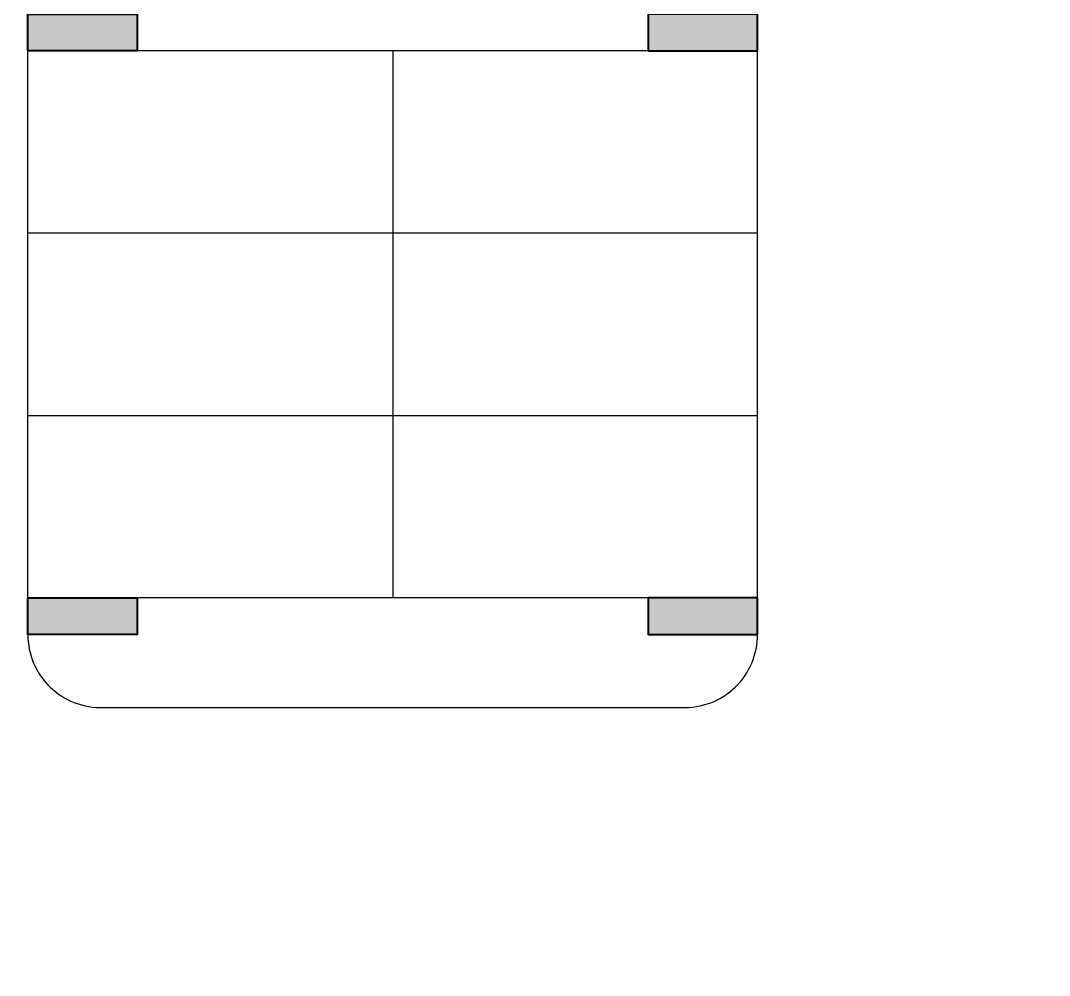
# Model space of a CAD drawing. Header units: millimetres. Extents: x -629 to 509, y -240 to 968.
# Drawn here: x 163.96 to 178.07, y 69.24 to 82.33 of the extents above; entities that cross this region are included whole.
import ezdxf

# ---------------------------------------------------------------- set-up
doc = ezdxf.new("R2010")
doc.units = ezdxf.units.MM
doc.layers.add('-parquead', color=253, linetype='Continuous')
doc.layers.add('HACHTCOLUMNA', color=252, linetype='Continuous')
doc.layers.add('Estructura', color=250, linetype='Continuous', lineweight=40)
doc.layers.add('Vidrio', color=254, linetype='Continuous', lineweight=30)

# ---------------------------------------------------------------- blocks, each defined once
blk = doc.blocks.new('estructura etapa 3')
at = {"layer": 'HACHTCOLUMNA', "transparency": 33554687}
h = blk.add_hatch(color=256, dxfattribs=at)
h.paths.add_polyline_path([(-91.651, -6658.124), (-91.651, -6657.624), (-92.35, -6657.624), (-92.35, -6658.124)])
h.paths.add_polyline_path([(-49.354, -6658.124), (-49.354, -6657.624), (-50.055, -6657.624), (-50.055, -6658.124)])
h.paths.add_polyline_path([(-56.053, -6658.124), (-56.053, -6657.624), (-56.753, -6657.624), (-56.753, -6658.124)])
h.paths.add_polyline_path([(-76.45, -6659.124), (-76.95, -6659.124), (-76.95, -6657.624), (-76.45, -6657.624)])
h.paths.add_polyline_path([(-83.95, -6659.124), (-84.45, -6659.124), (-84.45, -6657.624), (-83.95, -6657.624)])
h.paths.add_polyline_path([(-60.452, -6659.124), (-60.952, -6659.124), (-60.952, -6657.624), (-60.452, -6657.624)])
h.paths.add_polyline_path([(-67.95, -6659.124), (-68.45, -6659.124), (-68.45, -6657.624), (-67.95, -6657.624)])
h.paths.add_polyline_path([(-91.85, -6668.199), (-91.851, -6667.599), (-92.35, -6667.599), (-92.349, -6668.199)])
h.paths.add_polyline_path([(-49.354, -6668.199), (-49.354, -6667.599), (-49.854, -6667.599), (-49.854, -6668.199)])
h.paths.add_polyline_path([(-56.154, -6668.149), (-56.154, -6667.649), (-56.854, -6667.649), (-56.854, -6668.149)])
h.paths.add_polyline_path([(-59.952, -6667.649), (-59.952, -6668.149), (-61.452, -6668.149), (-61.452, -6667.649)])
h.paths.add_polyline_path([(-75.95, -6667.649), (-75.95, -6668.149), (-77.45, -6668.149), (-77.45, -6667.649)])
h.paths.add_polyline_path([(-68.95, -6667.649), (-68.95, -6668.149), (-67.45, -6668.149), (-67.45, -6667.649)])
h.paths.add_polyline_path([(-84.95, -6667.649), (-84.95, -6668.149), (-83.45, -6668.149), (-83.45, -6667.649)])
h.paths.add_polyline_path([(-91.85, -6676.199), (-91.85, -6675.599), (-92.349, -6675.599), (-92.349, -6676.199)])
h.paths.add_polyline_path([(-49.354, -6676.199), (-49.354, -6675.599), (-49.854, -6675.599), (-49.854, -6676.199)])
h.paths.add_polyline_path([(-56.154, -6676.149), (-56.154, -6675.649), (-56.754, -6675.649), (-56.754, -6676.149)])
h.paths.add_polyline_path([(-59.952, -6675.649), (-59.952, -6676.149), (-61.452, -6676.149), (-61.452, -6675.649)])
h.paths.add_polyline_path([(-75.95, -6675.649), (-75.95, -6676.149), (-77.45, -6676.149), (-77.45, -6675.649)])
h.paths.add_polyline_path([(-68.95, -6675.649), (-68.95, -6676.149), (-67.45, -6676.149), (-67.45, -6675.649)])
h.paths.add_polyline_path([(-84.95, -6675.649), (-84.95, -6676.149), (-83.45, -6676.149), (-83.45, -6675.649)])
h.paths.add_polyline_path([(-91.847, -6686.299), (-91.851, -6685.699), (-92.35, -6685.699), (-92.346, -6686.299)])
h.paths.add_polyline_path([(-49.354, -6686.299), (-49.354, -6685.699), (-49.854, -6685.699), (-49.854, -6686.299)])
h.paths.add_polyline_path([(-56.154, -6686.249), (-56.154, -6685.749), (-56.754, -6685.749), (-56.754, -6686.249)])
h.paths.add_polyline_path([(-59.952, -6685.749), (-59.952, -6686.249), (-61.452, -6686.249), (-61.452, -6685.749)])
h.paths.add_polyline_path([(-75.95, -6685.749), (-75.95, -6686.249), (-77.45, -6686.249), (-77.45, -6685.749)])
h.paths.add_polyline_path([(-68.95, -6685.749), (-68.95, -6686.249), (-67.45, -6686.249), (-67.45, -6685.749)])
h.paths.add_polyline_path([(-84.95, -6685.749), (-84.95, -6686.249), (-83.45, -6686.249), (-83.45, -6685.749)])
h.paths.add_polyline_path([(-49.353, -6694.294), (-49.354, -6693.699), (-49.855, -6693.699), (-49.854, -6694.294)])
h.paths.add_polyline_path([(-56.054, -6694.249), (-56.054, -6693.749), (-56.753, -6693.749), (-56.753, -6694.249)])
h.paths.add_polyline_path([(-91.651, -6694.249), (-91.651, -6693.749), (-92.35, -6693.749), (-92.35, -6694.249)])
h.paths.add_polyline_path([(-59.952, -6693.749), (-59.952, -6694.249), (-61.452, -6694.249), (-61.452, -6693.749)])
h.paths.add_polyline_path([(-75.95, -6693.749), (-75.95, -6694.249), (-77.45, -6694.249), (-77.45, -6693.749)])
h.paths.add_polyline_path([(-68.95, -6693.749), (-68.95, -6694.249), (-67.45, -6694.249), (-67.45, -6693.749)])
h.paths.add_polyline_path([(-84.95, -6693.749), (-84.95, -6694.249), (-83.45, -6694.249), (-83.45, -6693.749)])
h.paths.add_polyline_path([(-49.359, -6703.974), (-49.359, -6703.374), (-49.859, -6703.374), (-49.859, -6703.974)])
h.paths.add_polyline_path([(-56.054, -6703.924), (-56.054, -6703.424), (-56.753, -6703.424), (-56.753, -6703.924)])
h.paths.add_polyline_path([(-67.95, -6704.924), (-67.95, -6703.424), (-68.45, -6703.424), (-68.45, -6704.924)])
h.paths.add_polyline_path([(-91.651, -6703.924), (-91.651, -6703.424), (-92.35, -6703.424), (-92.35, -6703.924)])
h.paths.add_polyline_path([(-61.847, -6703.424), (-60.347, -6703.424), (-60.347, -6703.924), (-61.847, -6703.924)])
h.paths.add_polyline_path([(-83.95, -6704.924), (-83.95, -6703.424), (-84.45, -6703.424), (-84.45, -6704.924)])
h.paths.add_polyline_path([(-76.45, -6704.924), (-76.45, -6703.424), (-76.95, -6703.424), (-76.95, -6704.924)])
h.paths.add_polyline_path([(-49.354, -6711.949), (-49.354, -6711.449), (-50.054, -6711.449), (-50.054, -6711.949)])
h.paths.add_polyline_path([(-55.954, -6711.949), (-55.954, -6711.449), (-56.654, -6711.449), (-56.654, -6711.949)])
h.paths.add_polyline_path([(-91.65, -6711.949), (-91.65, -6711.449), (-92.35, -6711.449), (-92.35, -6711.949)])
h.paths.add_polyline_path([(-60.952, -6711.949), (-60.952, -6709.549), (-60.452, -6709.549), (-60.452, -6711.949)])
h.paths.add_polyline_path([(-68.45, -6709.549), (-68.45, -6711.949), (-67.95, -6711.949), (-67.95, -6709.549)])
h.paths.add_polyline_path([(-76.95, -6709.549), (-76.95, -6711.949), (-76.45, -6711.949), (-76.45, -6709.549)])
h.paths.add_polyline_path([(-83.95, -6709.549), (-83.95, -6711.949), (-84.45, -6711.949), (-84.45, -6709.549)])
at = {"layer": 'Estructura', "transparency": 33554687}
for points in [[(-75.95, -6685.749), (-75.95, -6686.249), (-77.45, -6686.249), (-77.45, -6685.749)], [(-68.95, -6685.749), (-68.95, -6686.249), (-67.45, -6686.249), (-67.45, -6685.749)], [(-75.95, -6693.749), (-75.95, -6694.249), (-77.45, -6694.249), (-77.45, -6693.749)], [(-68.95, -6693.749), (-68.95, -6694.249), (-67.45, -6694.249), (-67.45, -6693.749)]]:
    blk.add_lwpolyline(points, close=True, dxfattribs=at)

msp = doc.modelspace()

# ---------------------------------------------------------------- linework, layer by layer
at = {"layer": '-parquead', "transparency": 33554687}
for p, q in [((169.064, 81.914), (169.064, 74.414)), ((174.064, 79.414), (164.064, 79.414))]:
    msp.add_line(p, q, dxfattribs=at)
at = {"layer": '-parquead'}
msp.add_line((165.1, 72.913), (173.028, 72.913), dxfattribs=at)
for points in [[(164.064, 81.914), (174.064, 81.914)], [(174.064, 74.414), (174.064, 81.914)], [(164.064, 76.914), (174.064, 76.914)]]:
    msp.add_lwpolyline(points, dxfattribs=at)
at = {"layer": '-parquead', "transparency": 33554687}
msp.add_lwpolyline([(174.064, 74.414), (164.064, 74.414), (164.064, 81.914)], dxfattribs=at)
at = {"layer": '-parquead'}
for centre, start, end in [((165.06, 73.908), 179.6878, 272.3511), ((173.069, 73.908), 267.6502, 0.3083)]:
    msp.add_arc(centre, 0.996, start, end, dxfattribs=at)

# ---------------------------------------------------------------- block references
at = {"layer": 'Vidrio'}
msp.add_blockref('estructura etapa 3', (241.514, 6768.162), dxfattribs=at)

doc.saveas('drawing.dxf')
